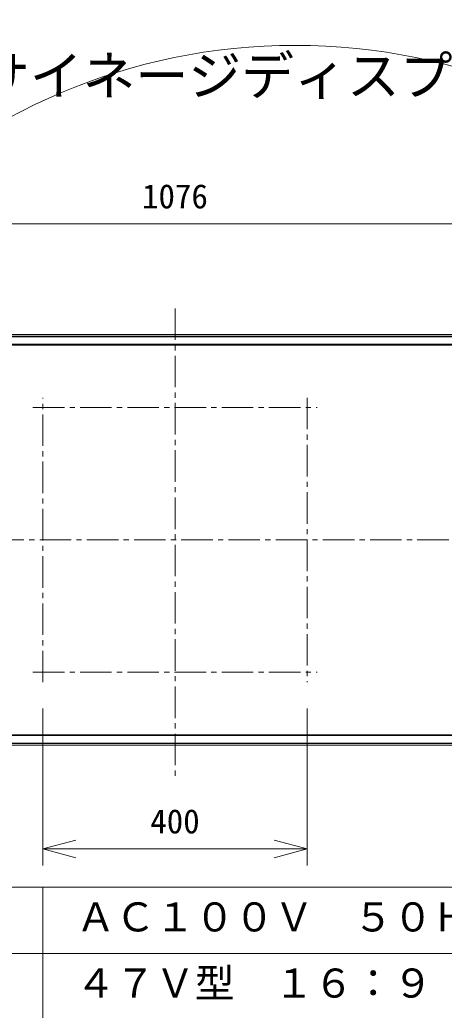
# Model space of a CAD drawing. Units: millimetres, scale not verified. Extents: x -73 to 464, y -421 to 311.
# Drawn here: x -24.2 to 7.9, y -15.8 to 59.1 of the extents above; entities that cross this region are included whole.
import ezdxf
from ezdxf.enums import TextEntityAlignment as Align

# ---------------------------------------------------------------- set-up
doc = ezdxf.new("R2010")
doc.units = ezdxf.units.MM
doc.header["$LTSCALE"] = 0.125
doc.linetypes.add('USER1', pattern=[28.575, 19.05, -3.175, 3.175, -3.175])
for name, color, linetype, lineweight in [('0-0_0', 7, 'Continuous', 18), ('0-3_WAKU', 1, 'Continuous', 18), ('0-4_SUNPO', 7, 'Continuous', 18), ('0-6_GAIKEI', 1, 'Continuous', 18)]:
    doc.layers.add(name, color=color, linetype=linetype, lineweight=lineweight)
doc.layers.add('0-2_MOJI1', color=7, linetype='Continuous')
doc.styles.add('ＭＳ ゴシック', font='')
doc.styles.get('ＭＳ ゴシック').set_extended_font_data('MS Gothic')

# ---------------------------------------------------------------- blocks, each defined once
blk = doc.blocks.new('_Open30')
at = {"layer": '0-0_0'}
blk.add_line((0, 0), (-1, 0), dxfattribs=at)
blk.add_lwpolyline([(-1, 0.26795), (0, 0), (-1, -0.26795)], dxfattribs=at)
blk = doc.blocks.new('D3')
at = {"layer": '0-4_SUNPO'}
for p, q in [((171, 320.5012), (171, 308.6453)), ((191, 320.5012), (191, 308.6453)), ((173.5, 309.8953), (188.5, 309.8953))]:
    blk.add_line(p, q, dxfattribs=at)
at = {"layer": '0-4_SUNPO', "xscale": 2.5, "yscale": 2.5, "rotation": 180}
blk.add_blockref('_Open30', (171, 309.8953), dxfattribs=at)
at = {"layer": '0-4_SUNPO', "xscale": 2.5, "yscale": 2.5}
blk.add_blockref('_Open30', (191, 309.8953), dxfattribs=at)
at = {"layer": '0-4_SUNPO', "style": 'ＭＳ ゴシック'}
blk.add_text('400', height=1.833, dxfattribs=at).set_placement((179.125, 310.5203), align=Align.BOTTOM_LEFT)
blk = doc.blocks.new('D4')
at = {"layer": '0-4_SUNPO'}
for p, q in [((154.11, 350.5687), (154.11, 358.3862)), ((207.89, 350.5687), (207.89, 358.3862)), ((156.61, 357.1362), (205.39, 357.1362))]:
    blk.add_line(p, q, dxfattribs=at)
at = {"layer": '0-4_SUNPO', "xscale": 2.5, "yscale": 2.5, "rotation": 180}
blk.add_blockref('_Open30', (154.11, 357.1362), dxfattribs=at)
at = {"layer": '0-4_SUNPO', "xscale": 2.5, "yscale": 2.5}
blk.add_blockref('_Open30', (207.89, 357.1362), dxfattribs=at)
at = {"layer": '0-4_SUNPO', "style": 'ＭＳ ゴシック'}
blk.add_text('1076', height=1.833, dxfattribs=at).set_placement((178.5, 357.7612), align=Align.BOTTOM_LEFT)

msp = doc.modelspace()

# ---------------------------------------------------------------- linework, layer by layer
at = {"layer": '0-3_WAKU', "color": 4}
for p, q in [((-62.4976, -6.5069), (62.5024, -6.5069)), ((-22.4976, -56.5069), (-22.4976, -6.5069))]:
    msp.add_line(p, q, dxfattribs=at)
at = {"layer": '0-3_WAKU'}
msp.add_line((62.5024, -11.5069), (-62.4976, -11.5069), dxfattribs=at)
at = {"layer": '0-6_GAIKEI', "color": 9, "linetype": 'USER1'}
for p, q in [((-12.4976, 37.2402), (-12.4976, 1.845)), ((-22.4976, 8.9943), (-22.4976, 30.4943)), ((-2.4976, 30.4943), (-2.4976, 8.9943)), ((-23.2476, 29.7443), (-1.7476, 29.7443)), ((-40.5989, 19.7443), (18.1085, 19.7443)), ((-23.2476, 9.7443), (-1.7476, 9.7443))]:
    msp.add_line(p, q, dxfattribs=at)
at = {"layer": '0-6_GAIKEI'}
for p, q in [((-39.1876, 35.2472), (14.1924, 35.2472)), ((14.1924, 35.1265), (-39.1876, 35.1265)), ((14.1924, 35.0911), (-39.1876, 35.0911)), ((13.5474, 34.535), (-38.5426, 34.535)), ((13.5474, 34.4851), (-38.5426, 34.4851)), ((13.5474, 5.0218), (-38.5426, 5.0218)), ((-38.5426, 5.0036), (13.5474, 5.0036)), ((-38.5426, 4.9537), (13.5474, 4.9537)), ((-39.1876, 4.3976), (14.1924, 4.3976)), ((-39.1876, 4.3622), (14.1924, 4.3622)), ((14.1924, 4.2415), (-39.1876, 4.2415))]:
    msp.add_line(p, q, dxfattribs=at)
at = {"layer": '0-6_GAIKEI', "color": 7}
msp.add_line((14.1924, 4.2268), (-39.1876, 4.2268), dxfattribs=at)
msp.add_lwpolyline([(-39.1876, 35.2618), (14.1924, 35.2618), (14.1924, 35.2472)], dxfattribs=at)
at = {"layer": '0-6_GAIKEI'}
msp.add_lwpolyline([(-38.5426, 34.4668), (13.5474, 34.4668), (13.5474, 34.535)], dxfattribs=at)
for centre, radius in [((153.8884, 149.4861), 161.0505), ((-15.6846, 31.6784), 57.6853), ((215.2534, -172.5643), 248.6876), ((-3.4176, 11.7086), 45.4191), ((107.9995, -82.9896), 110.2912)]:
    msp.add_circle(centre, radius, dxfattribs=at)

# ---------------------------------------------------------------- block references
at = {"layer": '0-4_SUNPO'}
for name in ['D4', 'D3']:
    msp.add_blockref(name, (-193.4976, -313.5069), dxfattribs=at)

# ---------------------------------------------------------------- texts
at = {"layer": '0-2_MOJI1', "style": 'ＭＳ ゴシック'}
for s, height, p in [('屋内サイネージディスプレイ', 2.933, (-35.4976, 52.4931)), ('ＡＣ１００Ｖ\u3000５０Ｈｚ／６０Ｈｚ\u3000１４０Ｗ', 2.199, (-19.9976, -10.5069)), ('４７Ｖ型\u3000１６：９\u3000１９２０×１０８０画素', 2.199, (-19.9976, -15.5069))]:
    msp.add_text(s, height=height, dxfattribs=at).set_placement(p, align=Align.BOTTOM_LEFT)

doc.saveas('drawing.dxf')
